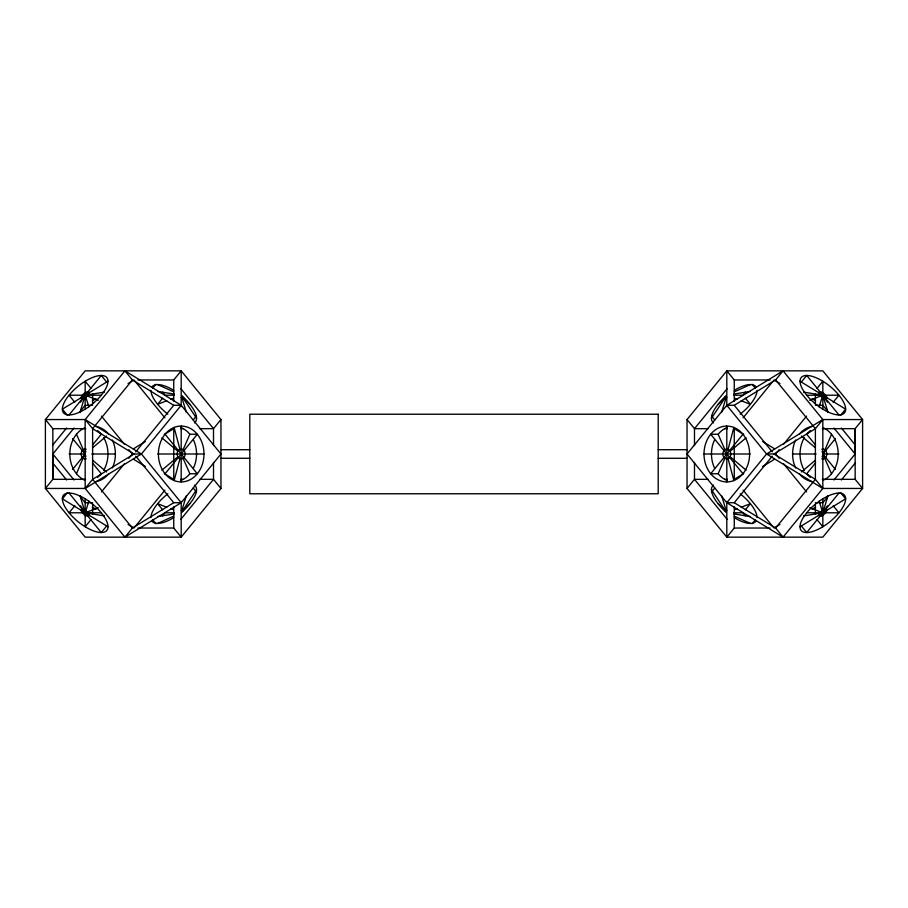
<?xml version="1.0" encoding="UTF-8"?>
<svg xmlns="http://www.w3.org/2000/svg" width="908" height="908" viewBox="0 0 908 908"><rect width="100%" height="100%" fill="white"/><g stroke="black" fill="none" stroke-linecap="round" stroke-linejoin="round"><path stroke-width="1.36" d="M84.444 480.071A27.921 22.802 90 0 1 76.488 473.749L85.885 451.344M174.098 480.593L180.124 457.984M727.875 450.016L733.902 427.407M822.115 456.656L831.512 434.251A27.921 22.802 90 0 0 823.556 427.929M80.04 412.255L84.387 397.829M181.577 511.488L186.322 495.745M721.678 412.255L726.423 396.512M823.613 510.171L827.96 495.745M85.579 511.51L88.893 501.261M819.107 406.739L822.421 396.49M182.814 450.3L189.863 434.251L197.308 434.251L165.063 473.749A27.921 22.802 -90 0 0 189.908 479.799A27.921 22.802 -90 0 0 203.982 454A27.921 22.802 90 0 0 189.908 428.201A27.921 22.802 90 0 0 165.063 434.251A27.921 22.802 -90 0 0 158.389 454A27.921 22.802 90 0 0 165.063 473.749M742.937 434.251L710.692 473.749A27.921 22.802 -90 0 0 735.537 479.799A27.921 22.802 -90 0 0 749.611 454A27.921 22.802 90 0 0 742.937 434.251A27.921 22.802 -90 0 0 710.692 434.251A27.921 22.802 90 0 0 710.692 473.749L718.137 473.749L725.186 457.7M80.562 402.119L82.095 399.815M181.952 511.647L196.548 489.718M711.452 418.282L726.048 396.353M825.905 508.185L827.438 505.881M69.053 414.945L101.287 375.458L107.076 382.54M52.471 445.34L66.613 428.02M80.755 410.7L85.17 405.286L92.616 405.286M53.277 479.458L52.846 454L74.047 428.02M124.941 537.15L132.386 528.036L173.746 502.714L181.191 502.714L141.421 454L133.975 454L92.616 428.667L85.17 419.553L124.941 370.85L181.191 405.286L220.962 454L181.191 502.714L124.941 537.15L85.17 488.447L85.17 419.553L45.4 419.553L45.4 488.447L85.17 537.15L181.191 537.15L220.962 488.447L220.962 419.553L181.191 370.85L85.17 370.85L45.4 419.553L52.846 428.667L52.846 479.333L45.4 488.447L85.17 488.447L141.421 454L181.191 405.286L173.746 405.286L132.386 379.964L124.941 370.85M132.386 379.964L92.616 428.667L92.616 479.333L132.386 528.036M72.595 469.402L85.17 454L76.488 434.251A27.921 22.802 -90 0 1 84.444 427.929M92.434 445.102L101.287 434.251A27.921 22.802 -90 0 0 97.587 430.574M67.328 492.76L62.368 498.832L107.973 526.754M152.601 388.329L155.904 384.277M85.17 488.447L92.616 479.333L133.975 454M173.746 401.064L173.746 379.964L181.191 370.85L181.191 406.602M74.842 505.711L69.053 512.793L101.287 512.793M162.589 398.237L157.629 404.31L166.788 400.769M101.446 491.886L124.43 463.738M128.845 458.324L132.386 454L128.845 449.676M135.746 451.832L173.746 405.286M90.959 519.671L85.17 526.754L85.17 498.832A27.921 11.395 39.2 0 0 65.433 507.685A27.921 11.395 39.2 0 0 104.919 531.872A27.921 11.395 39.2 0 0 85.17 498.832M107.076 525.46L101.287 532.542L69.053 493.055M193.177 420.007L196.48 415.955M220.962 419.553L213.516 428.667L213.516 445.556M134.861 526.958L164.904 490.15M181.895 511.93L185.788 507.152M180.817 519.376L213.516 479.333L213.516 462.444M687.038 419.553L726.809 370.85L822.83 370.85L862.6 419.553L862.6 488.447L822.83 537.15L726.809 537.15L687.038 488.447L687.038 419.553L694.484 428.667L694.484 445.556M727.183 388.624L694.484 428.667L708.195 428.667M722.212 400.848L726.105 396.07M743.096 417.85L773.139 381.042M687.038 488.447L694.484 479.333L694.484 462.444M783.059 537.15L775.614 528.036L734.254 502.714L726.809 502.714L766.579 454L822.83 419.553L862.6 419.553L855.154 428.667L855.154 479.333L862.6 488.447L822.83 488.447L766.579 454L726.809 405.286L734.254 405.286L775.614 379.964L783.059 370.85L822.83 419.553L822.83 488.447L783.059 537.15L726.809 502.714L687.038 454L726.809 405.286L783.059 370.85M711.52 492.045L714.823 487.993M800.924 382.54L806.713 375.458L838.947 414.945M817.041 388.329L822.83 381.246A27.921 11.395 39.2 0 1 842.567 414.275A27.921 11.395 39.2 0 1 803.081 390.088A27.921 11.395 39.2 0 1 822.83 381.246L822.83 409.168M734.254 502.714L772.254 456.168M779.155 449.676L775.614 454L779.155 458.324M783.57 444.262L806.554 416.114M745.411 509.763L750.371 503.69L741.212 507.231M833.158 402.289L838.947 395.207L806.713 395.207M734.254 506.936L734.254 528.036L726.809 537.15L726.809 501.398M822.83 419.553L815.384 428.667L774.025 454L766.579 454M752.096 523.723L755.399 519.671M840.672 415.24L845.632 409.168L800.027 381.246M815.566 462.898L806.713 473.749A27.921 22.802 -90 0 0 810.413 477.426M823.556 480.071A27.921 22.802 90 0 0 831.512 473.749L822.83 454L835.405 438.598M775.614 528.036L815.384 479.333L815.384 428.667L775.614 379.964M833.953 479.98L855.154 454L854.723 428.542M827.245 497.3L822.83 502.714L815.384 502.714M841.387 479.98L855.529 462.66M838.947 493.055L806.713 532.542L800.924 525.46M182.156 511.783L189.863 503.69M718.137 404.31L725.844 396.217M92.673 447.723L106.588 436.056M161.908 470.151L177.979 456.69M730.021 451.31L746.092 437.849M801.412 471.944L815.327 460.277M107.973 381.246L62.368 409.168L67.328 415.24M92.355 400.893L95.942 398.691M128.062 383.573L133.975 379.964M133.317 448.87L145.291 441.538M164.291 434.455L173.746 428.667L173.746 479.333L164.291 473.545M743.709 473.545L734.254 479.333L734.254 428.667L743.709 434.455M762.709 466.462L774.683 459.13M774.025 528.036L779.938 524.427M812.058 509.309L815.645 507.107M800.027 526.754L845.632 498.832L840.672 492.76M157.629 523.428L173.746 516.153M734.254 391.847L750.371 384.572M170.715 399.248L173.337 398.237M86.476 512.294L98.257 507.731M809.743 400.269L821.524 395.706M734.663 509.763L737.285 508.752M87.917 394.764L104.409 392.12M733.687 394.106L750.178 391.462M157.822 516.538L174.313 513.894M803.591 515.88L820.083 513.236M137.903 379.964L173.746 379.964M726.809 406.602L726.809 370.85L734.254 379.964L770.097 379.964M101.287 395.207L69.053 395.207A27.921 11.395 -39.2 0 0 79.268 412.3A27.921 11.395 -39.2 0 0 107.189 378.103A27.921 11.395 -39.2 0 0 69.053 395.207L74.842 402.289M174.37 395.207L165.063 395.207A27.921 11.395 39.2 0 1 162.736 392.108M733.63 395.207L742.937 395.207A27.921 11.395 -39.2 0 0 745.264 392.108M815.384 405.286L822.83 405.286L827.245 410.7M52.846 428.667L85.749 428.667M180.601 428.667L183.348 428.667M199.805 428.667L213.516 428.667L180.817 388.624M724.652 428.667L727.399 428.667M822.41 428.667L855.154 428.667M727.217 427.441A27.921 22.802 -90 0 0 718.137 434.251L710.692 434.251L742.937 473.749M220.962 449.71L249.802 449.71M658.198 449.71L687.038 449.71M69.087 454L85.17 454L85.885 456.656M91.867 454L115.407 454M157.822 454L203.982 454M704.018 454L750.178 454M792.593 454L816.133 454M822.115 451.344L822.83 454L838.913 454M220.962 458.29L249.802 458.29M658.198 458.29L687.038 458.29M180.783 480.559A27.921 22.802 -90 0 0 189.863 473.749L197.308 473.749L165.063 434.251M52.846 479.333L85.59 479.333M180.601 479.333L183.348 479.333M199.805 479.333L213.516 479.333L220.962 488.447M708.195 479.333L694.484 479.333L727.183 519.376M724.652 479.333L727.399 479.333M822.251 479.333L855.154 479.333M92.616 502.714L85.17 502.714L80.755 497.3M174.37 512.793L165.063 512.793A27.921 11.395 -39.2 0 0 162.736 515.892M733.63 512.793L742.937 512.793A27.921 11.395 39.2 0 1 745.264 515.892M806.713 512.793A27.921 11.395 -39.2 0 1 844.849 495.7A27.921 11.395 -39.2 0 1 816.928 529.897A27.921 11.395 -39.2 0 1 806.713 512.793L838.947 512.793L833.158 505.711M137.903 528.036L173.746 528.036L181.191 537.15L181.191 501.398M734.254 528.036L770.097 528.036M803.591 392.12L820.083 394.764M157.822 391.462L174.313 394.106M733.687 513.894L750.178 516.538M87.917 513.236L104.409 515.88M734.663 398.237L737.285 399.248M741.212 400.769L750.371 404.31L745.411 398.237M809.743 507.731L821.524 512.294M86.476 395.706L98.257 400.269M166.788 507.231L157.629 503.69L162.589 509.763M170.715 508.752L173.337 509.763M734.254 516.153L750.371 523.428M157.629 384.572L173.746 391.847M812.058 398.691L815.645 400.893M774.025 379.964L779.938 383.573M762.709 441.538L774.683 448.87M774.025 454L815.384 479.333L822.83 488.447M85.17 419.553L141.421 454M133.317 459.13L145.291 466.462M128.062 524.427L133.975 528.036M92.355 507.107L95.942 509.309M801.412 436.056L815.327 447.723M730.021 456.69L746.092 470.151M161.908 437.849L177.979 451.31M92.673 460.277L106.588 471.944M718.137 503.69L725.844 511.783M182.156 396.217L189.863 404.31M841.387 428.02L855.529 445.34M833.953 428.02L855.154 454M815.566 445.102L806.713 434.251A27.921 22.802 90 0 1 810.413 430.574M822.83 454L835.405 469.402M752.096 384.277L755.399 388.329M783.57 463.738L806.554 491.886M734.254 405.286L772.254 451.832M817.041 519.671L822.83 526.754L822.83 498.832M711.52 415.955L714.823 420.007M743.096 490.15L773.139 526.958M722.212 507.152L726.105 511.93M181.895 396.07L185.788 400.848M134.861 381.042L164.904 417.85M193.177 487.993L196.48 492.045M90.959 388.329L85.17 381.246L85.17 409.168M135.746 456.168L173.746 502.714M101.446 416.114L124.43 444.262M152.601 519.671L155.904 523.723M72.595 438.598L85.17 454M92.434 462.898L101.287 473.749A27.921 22.802 -90 0 1 97.587 477.426M52.846 454L74.047 479.98M52.471 462.66L66.613 479.98M825.905 399.815L827.438 402.119M711.452 489.718L726.048 511.647M181.952 396.353L196.548 418.282M80.562 505.881L82.095 508.185M718.137 434.251L725.186 450.3M182.814 457.7L189.863 473.749M819.107 501.261L822.421 511.51M85.579 396.49L88.893 406.739M823.613 397.829L827.96 412.255M721.678 495.745L726.423 511.488M181.577 396.512L186.322 412.255M80.04 495.745L84.387 510.171M727.875 457.984L733.902 480.593M174.098 427.407L180.124 450.016M815.384 394.038L815.384 403.878M815.384 504.122L815.384 513.962M734.254 379.964L734.254 401.064M726.809 426.079L726.809 481.921M181.191 426.079L181.191 481.921M173.746 506.936L173.746 528.036M92.616 394.038L92.616 403.878M92.616 504.122L92.616 513.962M757.056 390.349A27.921 11.395 -39.2 0 1 740.156 414.184M713.597 422.867A27.921 11.395 -39.2 0 1 726.457 395.967M734.254 390.349A27.921 11.395 -39.2 0 1 756.273 387.217M727.217 480.559A27.921 22.802 -90 0 1 718.137 473.749M714.505 467.961A27.921 22.802 -90 0 1 711.452 454A27.921 22.802 90 0 1 714.505 440.039M831.512 434.251A27.921 22.802 -90 0 1 831.512 473.749M811.82 481.581A27.921 22.802 -90 0 1 799.267 473.749M795.646 467.961A27.921 22.802 -90 0 1 795.646 440.039M799.267 434.251A27.921 22.802 -90 0 1 811.82 426.419M804.386 470.412A27.921 22.802 -90 0 1 804.386 437.588M724.811 509.445A4.915 2.009 39.2 0 1 726.809 510.341M756.273 520.783A27.921 11.395 39.2 0 1 734.254 517.651M726.457 512.033A27.921 11.395 39.2 0 1 713.597 485.133M740.156 493.816A27.921 11.395 39.2 0 1 757.056 517.651M726.809 397.659A4.915 2.009 -39.2 0 1 724.811 398.555M821.797 449.256A4.915 4.007 -90 0 1 826.836 454A4.915 4.007 -90 0 1 821.797 458.744M76.488 434.251A27.921 22.802 90 0 0 69.814 454A27.921 22.802 -90 0 0 76.488 473.749M96.18 426.419A27.921 22.802 90 0 1 108.733 434.251M112.354 440.039A27.921 22.802 90 0 1 112.354 467.961M108.733 473.749A27.921 22.802 -90 0 1 96.18 481.581M167.844 414.184A27.921 11.395 39.2 0 1 150.944 390.349M151.727 387.217A27.921 11.395 39.2 0 1 173.746 390.349M181.543 395.967A27.921 11.395 39.2 0 1 194.403 422.867M183.189 398.555A4.915 2.009 39.2 0 1 181.191 397.659M86.203 458.744A4.915 4.007 90 0 1 85.17 458.915A4.915 4.007 -90 0 1 82.333 457.473A4.915 4.007 90 0 1 81.47 452.116A4.915 4.007 90 0 1 85.17 449.085A4.915 4.007 -90 0 1 86.203 449.256M194.403 485.133A27.921 11.395 -39.2 0 1 181.543 512.033M173.746 517.651A27.921 11.395 -39.2 0 1 151.727 520.783M150.944 517.651A27.921 11.395 -39.2 0 1 167.844 493.816M103.614 437.588A27.921 22.802 90 0 1 107.973 454A27.921 22.802 -90 0 1 103.614 470.412M181.191 510.341A4.915 2.009 -39.2 0 1 183.189 509.445M180.783 427.441A27.921 22.802 90 0 1 189.863 434.251M193.495 467.961A27.921 22.802 90 0 0 196.548 454A27.921 22.802 -90 0 0 193.495 440.039M658.198 414.23L249.802 414.23L249.802 493.77L658.198 493.77L658.198 414.23M819.356 394.299A4.915 2.009 39.2 0 0 826.303 398.555A4.915 2.009 39.2 0 0 822.83 392.744A4.915 2.009 39.2 0 0 819.356 394.299M821.797 515.801A4.915 2.009 -39.2 0 0 826.7 509.797A4.915 2.009 -39.2 0 0 819.992 512.793A4.915 2.009 -39.2 0 0 821.797 515.801M729.646 457.473A4.915 4.007 -90 0 0 727.853 449.256A4.915 4.007 -90 0 0 722.938 455.271A4.915 4.007 -90 0 0 729.646 457.473M81.697 511.896A4.915 2.009 39.2 0 0 88.643 516.153A4.915 2.009 39.2 0 0 85.17 510.341A4.915 2.009 39.2 0 0 81.697 511.896M84.138 398.203A4.915 2.009 -39.2 0 0 89.041 392.199A4.915 2.009 -39.2 0 0 82.333 395.207A4.915 2.009 -39.2 0 0 84.138 398.203M184.018 457.473A4.915 4.007 -90 0 0 184.018 450.527A4.915 4.007 90 0 0 181.191 449.085A4.915 4.007 -90 0 0 178.354 450.527A4.915 4.007 90 0 0 177.173 454A4.915 4.007 -90 0 0 181.191 458.915A4.915 4.007 90 0 0 184.018 457.473"/></g></svg>
